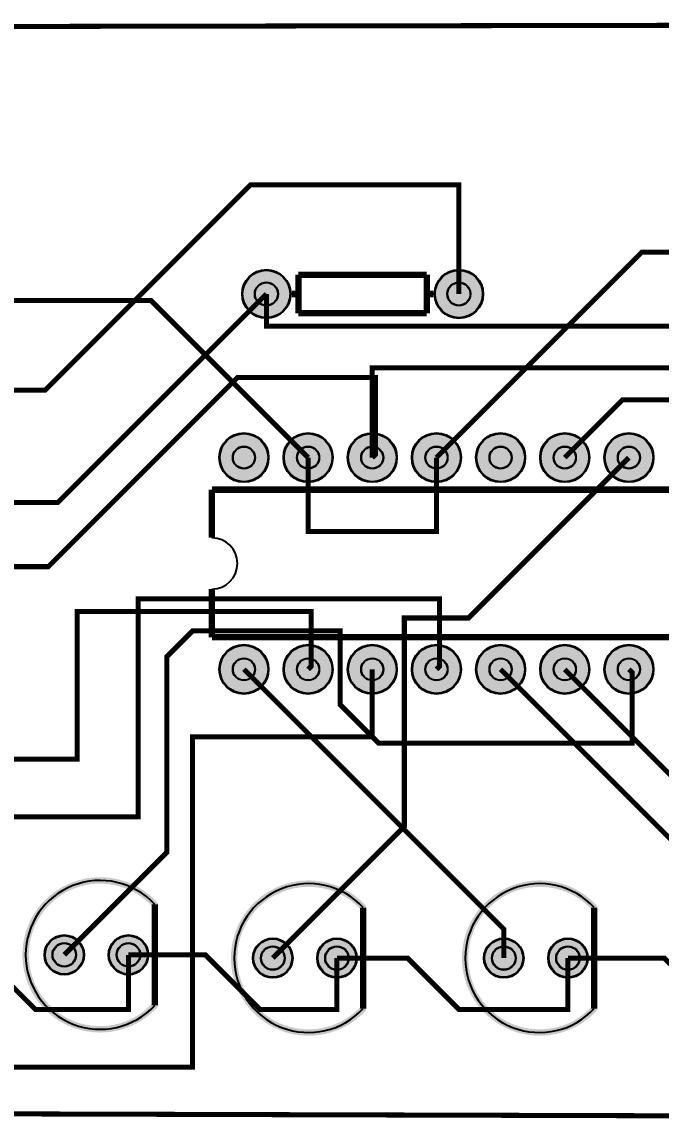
# Model space of a CAD drawing. Header units: millimetres. Extents: x 6.9 to 99.2, y 22.6 to 66.1.
# Drawn here: x 36.68 to 61.98, y 22.63 to 66.14 of the extents above; entities that cross this region are included whole.
import ezdxf

# ---------------------------------------------------------------- set-up
doc = ezdxf.new("R2010")
doc.units = ezdxf.units.MM
for name, color, linetype, true_color in [('BoardOutLine', 7, 'Continuous', 0xff00ff), ('BottomLayer', 7, 'Continuous', 0x0000ff), ('BottomSolderMaskLayer', 7, 'Continuous', 0xaa00ff), ('Document', 7, 'Continuous', 0xffffff), ('Multi-Layer', 7, 'Continuous', 0xc0c0c0), ('TopLayer', 7, 'Continuous', 0xff0000), ('TopSilkLayer', 7, 'Continuous', 0xffcc00), ('TopSolderMaskLayer', 7, 'Continuous', 0x800080)]:
    doc.layers.add(name, color=color, linetype=linetype, true_color=true_color)

msp = doc.modelspace()

# ---------------------------------------------------------------- hatches: boundary and pattern name
at = {"layer": 'BottomSolderMaskLayer'}
for points in [[(45.39, 55.372, 1), (47.32, 55.372, 1)], [(53.01, 55.372, 1), (54.94, 55.372, 1)], [(44.488, 48.895, 1), (46.444, 48.895, 1)], [(47.028, 48.895, 1), (48.984, 48.895, 1)], [(49.568, 48.895, 1), (51.524, 48.895, 1)], [(52.108, 48.895, 1), (54.064, 48.895, 1)], [(54.648, 48.895, 1), (56.604, 48.895, 1)], [(57.188, 48.895, 1), (59.144, 48.895, 1)], [(59.728, 48.895, 1), (61.684, 48.895, 1)], [(44.488, 40.513, 1), (46.444, 40.513, 1)], [(47.028, 40.513, 1), (48.984, 40.513, 1)], [(49.568, 40.513, 1), (51.524, 40.513, 1)], [(52.108, 40.513, 1), (54.064, 40.513, 1)], [(54.648, 40.513, 1), (56.604, 40.513, 1)], [(57.188, 40.513, 1), (59.144, 40.513, 1)], [(59.728, 40.513, 1), (61.684, 40.513, 1)], [(37.567, 29.21, 1), (39.141, 29.21, 1)], [(40.107, 29.21, 1), (41.681, 29.21, 1)], [(45.822, 29.083, 1), (47.396, 29.083, 1)], [(48.362, 29.083, 1), (49.936, 29.083, 1)], [(54.966, 29.083, 1), (56.54, 29.083, 1)], [(57.506, 29.083, 1), (59.08, 29.083, 1)]]:
    msp.add_hatch(color=256, dxfattribs=at).paths.add_polyline_path(points)
at = {"layer": 'Document'}
for points in [[(41.842, 31.123), (41.79, 31.178), (41.736, 31.232), (41.681, 31.284), (41.624, 31.334), (41.566, 31.384), (41.507, 31.431), (41.447, 31.477), (41.385, 31.521), (41.322, 31.564), (41.258, 31.605), (41.193, 31.644), (41.127, 31.681), (41.06, 31.717), (40.992, 31.751), (40.924, 31.783), (40.854, 31.813), (40.783, 31.841), (40.712, 31.867), (40.64, 31.892), (40.568, 31.914), (40.495, 31.935), (40.421, 31.953), (40.347, 31.97), (40.273, 31.984), (40.198, 31.997), (40.123, 32.007), (40.047, 32.016), (39.971, 32.022), (39.896, 32.026), (39.82, 32.029), (39.744, 32.029), (39.668, 32.027), (39.592, 32.024), (39.517, 32.018), (39.441, 32.01), (39.366, 32), (39.291, 31.988), (39.216, 31.974), (39.142, 31.958), (39.068, 31.94), (38.995, 31.92), (38.922, 31.899), (38.85, 31.875), (38.779, 31.849), (38.708, 31.821), (38.638, 31.792), (38.569, 31.76), (38.501, 31.727), (38.434, 31.692), (38.367, 31.655), (38.302, 31.617), (38.238, 31.576), (38.175, 31.534), (38.113, 31.49), (38.052, 31.445), (37.992, 31.398), (37.934, 31.349), (37.877, 31.299), (37.822, 31.247), (37.768, 31.194), (37.715, 31.139), (37.664, 31.083), (37.614, 31.026), (37.566, 30.967), (37.519, 30.907), (37.475, 30.846), (37.431, 30.784), (37.39, 30.72), (37.35, 30.655), (37.312, 30.59), (37.276, 30.523), (37.241, 30.455), (37.209, 30.387), (37.178, 30.317), (37.149, 30.247), (37.122, 30.176), (37.097, 30.105), (37.074, 30.032), (37.053, 29.959), (37.034, 29.886), (37.016, 29.812), (37.001, 29.738), (36.988, 29.663), (36.977, 29.588), (36.968, 29.513), (36.96, 29.437), (36.955, 29.361), (36.952, 29.285), (36.951, 29.21), (36.952, 29.134), (36.955, 29.058), (36.961, 28.982), (36.968, 28.907), (36.977, 28.831), (36.988, 28.756), (37.001, 28.681), (37.016, 28.607), (37.034, 28.533), (37.053, 28.46), (37.074, 28.387), (37.097, 28.315), (37.122, 28.243), (37.149, 28.172), (37.178, 28.102), (37.209, 28.032), (37.242, 27.964), (37.276, 27.896), (37.312, 27.83), (37.35, 27.764), (37.39, 27.699), (37.432, 27.636), (37.475, 27.573), (37.52, 27.512), (37.566, 27.452), (37.614, 27.393), (37.664, 27.336), (37.715, 27.28), (37.768, 27.225), (37.822, 27.172), (37.878, 27.121), (37.935, 27.07), (37.993, 27.022), (38.052, 26.975), (38.113, 26.929), (38.175, 26.885), (38.238, 26.843), (38.303, 26.803), (38.368, 26.764), (38.434, 26.727), (38.502, 26.692), (38.57, 26.659), (38.639, 26.628), (38.709, 26.598), (38.779, 26.57), (38.851, 26.545), (38.923, 26.521), (38.996, 26.499), (39.069, 26.479), (39.143, 26.461), (39.217, 26.445), (39.291, 26.431), (39.366, 26.42), (39.442, 26.41), (39.517, 26.402), (39.593, 26.396), (39.669, 26.392), (39.744, 26.391), (39.82, 26.391), (39.896, 26.393), (39.972, 26.398), (40.048, 26.404), (40.123, 26.413), (40.198, 26.423), (40.273, 26.436), (40.348, 26.45), (40.422, 26.467), (40.495, 26.485), (40.568, 26.506), (40.641, 26.528), (40.713, 26.552), (40.784, 26.579), (40.854, 26.607), (40.924, 26.637), (40.993, 26.669), (41.061, 26.703), (41.128, 26.739), (41.194, 26.776), (41.259, 26.815), (41.323, 26.856), (41.386, 26.899), (41.447, 26.943), (41.508, 26.989), (41.567, 27.037), (41.625, 27.086), (41.681, 27.136), (41.736, 27.189), (41.79, 27.242), (41.842, 27.297), (41.854, 27.309), (41.868, 27.318), (41.882, 27.326), (41.898, 27.332), (41.914, 27.336), (41.93, 27.338), (41.947, 27.338), (41.963, 27.335), (41.979, 27.33), (41.995, 27.324), (42.009, 27.315), (42.022, 27.304), (42.033, 27.292), (42.043, 27.279), (42.051, 27.264), (42.057, 27.249), (42.061, 27.233), (42.062, 27.216), (42.062, 27.2), (42.059, 27.183), (42.055, 27.167), (42.048, 27.152), (42.039, 27.138), (42.029, 27.125), (41.974, 27.067), (41.918, 27.011), (41.861, 26.957), (41.802, 26.904), (41.742, 26.852), (41.681, 26.802), (41.618, 26.754), (41.554, 26.707), (41.489, 26.662), (41.423, 26.618), (41.356, 26.577), (41.287, 26.537), (41.218, 26.499), (41.148, 26.462), (41.076, 26.428), (41.004, 26.395), (40.931, 26.364), (40.858, 26.335), (40.783, 26.308), (40.708, 26.283), (40.633, 26.26), (40.556, 26.239), (40.479, 26.219), (40.402, 26.202), (40.325, 26.187), (40.246, 26.173), (40.168, 26.162), (40.089, 26.153), (40.011, 26.146), (39.932, 26.141), (39.852, 26.138), (39.773, 26.136), (39.694, 26.137), (39.615, 26.14), (39.536, 26.145), (39.457, 26.152), (39.378, 26.162), (39.3, 26.173), (39.222, 26.186), (39.144, 26.201), (39.067, 26.218), (38.99, 26.237), (38.914, 26.258), (38.838, 26.281), (38.763, 26.306), (38.689, 26.333), (38.615, 26.362), (38.542, 26.393), (38.47, 26.425), (38.398, 26.46), (38.328, 26.496), (38.259, 26.534), (38.19, 26.574), (38.123, 26.616), (38.056, 26.659), (37.991, 26.704), (37.927, 26.751), (37.865, 26.799), (37.803, 26.849), (37.743, 26.9), (37.684, 26.953), (37.627, 27.008), (37.571, 27.064), (37.516, 27.121), (37.463, 27.18), (37.412, 27.24), (37.362, 27.301), (37.313, 27.364), (37.267, 27.428), (37.221, 27.493), (37.178, 27.559), (37.136, 27.627), (37.097, 27.695), (37.058, 27.765), (37.022, 27.835), (36.988, 27.906), (36.955, 27.978), (36.924, 28.051), (36.895, 28.125), (36.868, 28.199), (36.843, 28.274), (36.82, 28.35), (36.799, 28.426), (36.78, 28.503), (36.762, 28.581), (36.747, 28.658), (36.734, 28.736), (36.723, 28.815), (36.714, 28.893), (36.707, 28.972), (36.701, 29.051), (36.698, 29.13), (36.697, 29.21), (36.698, 29.289), (36.701, 29.368), (36.706, 29.447), (36.714, 29.526), (36.723, 29.604), (36.734, 29.683), (36.747, 29.761), (36.762, 29.838), (36.779, 29.916), (36.799, 29.993), (36.82, 30.069), (36.843, 30.145), (36.868, 30.22), (36.895, 30.294), (36.924, 30.368), (36.955, 30.441), (36.987, 30.513), (37.022, 30.584), (37.058, 30.655), (37.096, 30.724), (37.136, 30.792), (37.178, 30.86), (37.221, 30.926), (37.266, 30.991), (37.313, 31.055), (37.361, 31.118), (37.411, 31.179), (37.463, 31.239), (37.516, 31.298), (37.57, 31.355), (37.626, 31.411), (37.684, 31.466), (37.742, 31.519), (37.803, 31.57), (37.864, 31.62), (37.927, 31.669), (37.991, 31.715), (38.056, 31.76), (38.122, 31.804), (38.19, 31.845), (38.258, 31.885), (38.327, 31.923), (38.398, 31.96), (38.469, 31.994), (38.541, 32.027), (38.614, 32.057), (38.688, 32.086), (38.762, 32.113), (38.837, 32.138), (38.913, 32.161), (38.99, 32.182), (39.066, 32.201), (39.144, 32.219), (39.221, 32.234), (39.299, 32.247), (39.378, 32.258), (39.456, 32.267), (39.535, 32.274), (39.614, 32.279), (39.693, 32.282), (39.773, 32.283), (39.852, 32.282), (39.931, 32.279), (40.01, 32.274), (40.089, 32.267), (40.167, 32.258), (40.246, 32.246), (40.324, 32.233), (40.402, 32.218), (40.479, 32.201), (40.556, 32.181), (40.632, 32.16), (40.708, 32.137), (40.783, 32.112), (40.857, 32.085), (40.931, 32.056), (41.004, 32.025), (41.076, 31.992), (41.147, 31.958), (41.217, 31.921), (41.287, 31.883), (41.355, 31.843), (41.423, 31.802), (41.489, 31.758), (41.554, 31.713), (41.618, 31.666), (41.68, 31.618), (41.742, 31.568), (41.802, 31.516), (41.861, 31.463), (41.918, 31.409), (41.974, 31.353), (42.028, 31.295), (42.039, 31.282), (42.047, 31.268), (42.054, 31.253), (42.059, 31.237), (42.062, 31.221), (42.062, 31.204), (42.06, 31.188), (42.056, 31.171), (42.05, 31.156), (42.042, 31.141), (42.033, 31.128), (42.021, 31.116), (42.008, 31.105), (41.994, 31.097), (41.979, 31.09), (41.963, 31.085), (41.947, 31.083), (41.93, 31.082), (41.914, 31.084), (41.897, 31.088), (41.882, 31.094), (41.867, 31.102), (41.854, 31.111), (41.842, 31.123)], [(50.097, 30.996), (50.045, 31.051), (49.991, 31.105), (49.936, 31.157), (49.879, 31.207), (49.821, 31.257), (49.762, 31.304), (49.702, 31.35), (49.64, 31.394), (49.577, 31.437), (49.513, 31.478), (49.448, 31.517), (49.382, 31.554), (49.315, 31.59), (49.247, 31.624), (49.179, 31.656), (49.109, 31.686), (49.038, 31.714), (48.967, 31.74), (48.895, 31.765), (48.823, 31.787), (48.75, 31.808), (48.676, 31.826), (48.602, 31.843), (48.528, 31.857), (48.453, 31.87), (48.378, 31.88), (48.302, 31.889), (48.226, 31.895), (48.151, 31.899), (48.075, 31.902), (47.999, 31.902), (47.923, 31.9), (47.847, 31.897), (47.772, 31.891), (47.696, 31.883), (47.621, 31.873), (47.546, 31.861), (47.471, 31.847), (47.397, 31.831), (47.323, 31.813), (47.25, 31.793), (47.177, 31.772), (47.105, 31.748), (47.034, 31.722), (46.963, 31.694), (46.893, 31.665), (46.824, 31.633), (46.756, 31.6), (46.689, 31.565), (46.622, 31.528), (46.557, 31.49), (46.493, 31.449), (46.43, 31.407), (46.368, 31.363), (46.307, 31.318), (46.247, 31.271), (46.189, 31.222), (46.132, 31.172), (46.077, 31.12), (46.023, 31.067), (45.97, 31.012), (45.919, 30.956), (45.869, 30.899), (45.821, 30.84), (45.774, 30.78), (45.73, 30.719), (45.686, 30.657), (45.645, 30.593), (45.605, 30.528), (45.567, 30.463), (45.531, 30.396), (45.496, 30.328), (45.464, 30.26), (45.433, 30.19), (45.404, 30.12), (45.377, 30.049), (45.352, 29.978), (45.329, 29.905), (45.308, 29.832), (45.289, 29.759), (45.271, 29.685), (45.256, 29.611), (45.243, 29.536), (45.232, 29.461), (45.223, 29.386), (45.215, 29.31), (45.21, 29.234), (45.207, 29.158), (45.206, 29.083), (45.207, 29.007), (45.21, 28.931), (45.216, 28.855), (45.223, 28.78), (45.232, 28.704), (45.243, 28.629), (45.256, 28.554), (45.272, 28.48), (45.289, 28.406), (45.308, 28.333), (45.329, 28.26), (45.352, 28.188), (45.377, 28.116), (45.404, 28.045), (45.433, 27.975), (45.464, 27.905), (45.497, 27.837), (45.531, 27.769), (45.567, 27.703), (45.605, 27.637), (45.645, 27.572), (45.687, 27.509), (45.73, 27.446), (45.775, 27.385), (45.821, 27.325), (45.869, 27.266), (45.919, 27.209), (45.97, 27.153), (46.023, 27.098), (46.077, 27.045), (46.133, 26.994), (46.19, 26.943), (46.248, 26.895), (46.307, 26.848), (46.368, 26.802), (46.43, 26.758), (46.493, 26.716), (46.558, 26.676), (46.623, 26.637), (46.689, 26.6), (46.757, 26.565), (46.825, 26.532), (46.894, 26.501), (46.964, 26.471), (47.034, 26.443), (47.106, 26.418), (47.178, 26.394), (47.251, 26.372), (47.324, 26.352), (47.398, 26.334), (47.472, 26.318), (47.546, 26.304), (47.621, 26.293), (47.697, 26.283), (47.772, 26.275), (47.848, 26.269), (47.924, 26.265), (48, 26.264), (48.075, 26.264), (48.151, 26.266), (48.227, 26.271), (48.303, 26.277), (48.378, 26.286), (48.453, 26.296), (48.528, 26.309), (48.603, 26.323), (48.677, 26.34), (48.75, 26.358), (48.823, 26.379), (48.896, 26.401), (48.968, 26.425), (49.039, 26.452), (49.109, 26.48), (49.179, 26.51), (49.248, 26.542), (49.316, 26.576), (49.383, 26.612), (49.449, 26.649), (49.514, 26.688), (49.578, 26.729), (49.641, 26.772), (49.702, 26.816), (49.763, 26.862), (49.822, 26.91), (49.88, 26.959), (49.936, 27.009), (49.991, 27.062), (50.045, 27.115), (50.097, 27.17), (50.109, 27.182), (50.123, 27.191), (50.137, 27.199), (50.153, 27.205), (50.169, 27.209), (50.185, 27.211), (50.202, 27.211), (50.218, 27.208), (50.234, 27.203), (50.25, 27.197), (50.264, 27.188), (50.277, 27.177), (50.288, 27.165), (50.298, 27.152), (50.306, 27.137), (50.312, 27.122), (50.316, 27.106), (50.317, 27.089), (50.317, 27.073), (50.314, 27.056), (50.31, 27.04), (50.303, 27.025), (50.294, 27.011), (50.284, 26.998), (50.229, 26.94), (50.173, 26.884), (50.116, 26.83), (50.057, 26.777), (49.997, 26.725), (49.936, 26.675), (49.873, 26.627), (49.809, 26.58), (49.744, 26.535), (49.678, 26.491), (49.611, 26.45), (49.542, 26.41), (49.473, 26.372), (49.403, 26.335), (49.332, 26.301), (49.259, 26.268), (49.186, 26.237), (49.113, 26.208), (49.038, 26.181), (48.963, 26.156), (48.888, 26.133), (48.811, 26.112), (48.734, 26.092), (48.657, 26.075), (48.58, 26.06), (48.501, 26.046), (48.423, 26.035), (48.344, 26.026), (48.266, 26.019), (48.187, 26.014), (48.107, 26.011), (48.028, 26.009), (47.949, 26.01), (47.87, 26.013), (47.791, 26.018), (47.712, 26.025), (47.633, 26.035), (47.555, 26.046), (47.477, 26.059), (47.399, 26.074), (47.322, 26.091), (47.245, 26.11), (47.169, 26.131), (47.093, 26.154), (47.018, 26.179), (46.944, 26.206), (46.87, 26.235), (46.797, 26.266), (46.725, 26.298), (46.653, 26.333), (46.583, 26.369), (46.514, 26.407), (46.445, 26.447), (46.378, 26.489), (46.311, 26.532), (46.246, 26.577), (46.182, 26.624), (46.12, 26.672), (46.058, 26.722), (45.998, 26.773), (45.939, 26.826), (45.882, 26.881), (45.826, 26.937), (45.771, 26.994), (45.718, 27.053), (45.667, 27.113), (45.617, 27.174), (45.568, 27.237), (45.522, 27.301), (45.476, 27.366), (45.433, 27.432), (45.391, 27.5), (45.352, 27.568), (45.313, 27.638), (45.277, 27.708), (45.243, 27.779), (45.21, 27.851), (45.179, 27.924), (45.15, 27.998), (45.123, 28.072), (45.098, 28.147), (45.075, 28.223), (45.054, 28.299), (45.035, 28.376), (45.017, 28.454), (45.002, 28.531), (44.989, 28.609), (44.978, 28.688), (44.969, 28.766), (44.962, 28.845), (44.956, 28.924), (44.953, 29.003), (44.952, 29.083), (44.953, 29.162), (44.956, 29.241), (44.961, 29.32), (44.969, 29.399), (44.978, 29.477), (44.989, 29.556), (45.002, 29.634), (45.017, 29.711), (45.035, 29.789), (45.054, 29.866), (45.075, 29.942), (45.098, 30.018), (45.123, 30.093), (45.15, 30.167), (45.179, 30.241), (45.21, 30.314), (45.242, 30.386), (45.277, 30.457), (45.313, 30.528), (45.351, 30.597), (45.391, 30.665), (45.433, 30.733), (45.476, 30.799), (45.521, 30.864), (45.568, 30.928), (45.616, 30.991), (45.666, 31.052), (45.718, 31.112), (45.771, 31.171), (45.825, 31.228), (45.881, 31.284), (45.939, 31.339), (45.998, 31.392), (46.058, 31.443), (46.119, 31.493), (46.182, 31.542), (46.246, 31.588), (46.311, 31.633), (46.377, 31.677), (46.445, 31.718), (46.513, 31.758), (46.582, 31.796), (46.653, 31.833), (46.724, 31.867), (46.796, 31.9), (46.869, 31.93), (46.943, 31.959), (47.017, 31.986), (47.092, 32.011), (47.168, 32.034), (47.245, 32.055), (47.321, 32.074), (47.399, 32.092), (47.476, 32.107), (47.554, 32.12), (47.633, 32.131), (47.712, 32.14), (47.79, 32.147), (47.869, 32.152), (47.949, 32.155), (48.028, 32.156), (48.107, 32.155), (48.186, 32.152), (48.265, 32.147), (48.344, 32.14), (48.422, 32.131), (48.501, 32.119), (48.579, 32.106), (48.657, 32.091), (48.734, 32.074), (48.811, 32.054), (48.887, 32.033), (48.963, 32.01), (49.038, 31.985), (49.112, 31.958), (49.186, 31.929), (49.259, 31.898), (49.331, 31.865), (49.402, 31.831), (49.473, 31.794), (49.542, 31.756), (49.61, 31.716), (49.678, 31.675), (49.744, 31.631), (49.809, 31.586), (49.873, 31.539), (49.935, 31.491), (49.997, 31.441), (50.057, 31.389), (50.116, 31.336), (50.173, 31.282), (50.229, 31.226), (50.283, 31.168), (50.294, 31.155), (50.303, 31.141), (50.309, 31.126), (50.314, 31.11), (50.317, 31.094), (50.317, 31.077), (50.315, 31.061), (50.311, 31.044), (50.305, 31.029), (50.297, 31.014), (50.288, 31.001), (50.276, 30.989), (50.263, 30.978), (50.249, 30.97), (50.234, 30.963), (50.218, 30.958), (50.202, 30.956), (50.185, 30.955), (50.169, 30.957), (50.152, 30.961), (50.137, 30.967), (50.122, 30.975), (50.109, 30.984), (50.097, 30.996)], [(59.241, 30.996), (59.189, 31.051), (59.135, 31.105), (59.08, 31.157), (59.023, 31.207), (58.965, 31.257), (58.906, 31.304), (58.846, 31.35), (58.784, 31.394), (58.721, 31.437), (58.657, 31.478), (58.592, 31.517), (58.526, 31.554), (58.459, 31.59), (58.391, 31.624), (58.323, 31.656), (58.253, 31.686), (58.182, 31.714), (58.111, 31.74), (58.039, 31.765), (57.967, 31.787), (57.894, 31.808), (57.82, 31.826), (57.746, 31.843), (57.672, 31.857), (57.597, 31.87), (57.522, 31.88), (57.446, 31.889), (57.371, 31.895), (57.295, 31.899), (57.219, 31.902), (57.143, 31.902), (57.067, 31.9), (56.991, 31.897), (56.916, 31.891), (56.84, 31.883), (56.765, 31.873), (56.69, 31.861), (56.615, 31.847), (56.541, 31.831), (56.467, 31.813), (56.394, 31.793), (56.321, 31.772), (56.249, 31.748), (56.178, 31.722), (56.107, 31.694), (56.037, 31.665), (55.968, 31.633), (55.9, 31.6), (55.833, 31.565), (55.766, 31.528), (55.701, 31.49), (55.637, 31.449), (55.574, 31.407), (55.512, 31.363), (55.451, 31.318), (55.391, 31.271), (55.333, 31.222), (55.276, 31.172), (55.221, 31.12), (55.167, 31.067), (55.114, 31.012), (55.063, 30.956), (55.013, 30.899), (54.965, 30.84), (54.918, 30.78), (54.874, 30.719), (54.83, 30.657), (54.789, 30.593), (54.749, 30.528), (54.711, 30.463), (54.675, 30.396), (54.64, 30.328), (54.608, 30.26), (54.577, 30.19), (54.548, 30.12), (54.521, 30.049), (54.496, 29.978), (54.473, 29.905), (54.452, 29.832), (54.433, 29.759), (54.415, 29.685), (54.4, 29.611), (54.387, 29.536), (54.376, 29.461), (54.367, 29.386), (54.36, 29.31), (54.354, 29.234), (54.351, 29.158), (54.35, 29.083), (54.351, 29.007), (54.354, 28.931), (54.36, 28.855), (54.367, 28.78), (54.376, 28.704), (54.387, 28.629), (54.4, 28.554), (54.416, 28.48), (54.433, 28.406), (54.452, 28.333), (54.473, 28.26), (54.496, 28.188), (54.521, 28.116), (54.548, 28.045), (54.577, 27.975), (54.608, 27.905), (54.641, 27.837), (54.675, 27.769), (54.711, 27.703), (54.749, 27.637), (54.789, 27.572), (54.831, 27.509), (54.874, 27.446), (54.919, 27.385), (54.965, 27.325), (55.013, 27.266), (55.063, 27.209), (55.114, 27.153), (55.167, 27.098), (55.221, 27.045), (55.277, 26.994), (55.334, 26.943), (55.392, 26.895), (55.451, 26.848), (55.512, 26.802), (55.574, 26.758), (55.637, 26.716), (55.702, 26.676), (55.767, 26.637), (55.833, 26.6), (55.901, 26.565), (55.969, 26.532), (56.038, 26.501), (56.108, 26.471), (56.178, 26.443), (56.25, 26.418), (56.322, 26.394), (56.395, 26.372), (56.468, 26.352), (56.542, 26.334), (56.616, 26.318), (56.69, 26.304), (56.765, 26.293), (56.841, 26.283), (56.916, 26.275), (56.992, 26.269), (57.068, 26.265), (57.144, 26.264), (57.219, 26.264), (57.295, 26.266), (57.371, 26.271), (57.447, 26.277), (57.522, 26.286), (57.597, 26.296), (57.672, 26.309), (57.747, 26.323), (57.821, 26.34), (57.894, 26.358), (57.967, 26.379), (58.04, 26.401), (58.112, 26.425), (58.183, 26.452), (58.253, 26.48), (58.323, 26.51), (58.392, 26.542), (58.46, 26.576), (58.527, 26.612), (58.593, 26.649), (58.658, 26.688), (58.722, 26.729), (58.785, 26.772), (58.846, 26.816), (58.907, 26.862), (58.966, 26.91), (59.024, 26.959), (59.08, 27.009), (59.135, 27.062), (59.189, 27.115), (59.241, 27.17), (59.253, 27.182), (59.267, 27.191), (59.281, 27.199), (59.297, 27.205), (59.313, 27.209), (59.329, 27.211), (59.346, 27.211), (59.362, 27.208), (59.378, 27.203), (59.394, 27.197), (59.408, 27.188), (59.421, 27.177), (59.432, 27.165), (59.442, 27.152), (59.45, 27.137), (59.456, 27.122), (59.46, 27.106), (59.461, 27.089), (59.461, 27.073), (59.458, 27.056), (59.454, 27.04), (59.447, 27.025), (59.438, 27.011), (59.428, 26.998), (59.373, 26.94), (59.317, 26.884), (59.26, 26.83), (59.201, 26.777), (59.141, 26.725), (59.08, 26.675), (59.017, 26.627), (58.953, 26.58), (58.888, 26.535), (58.822, 26.491), (58.755, 26.45), (58.686, 26.41), (58.617, 26.372), (58.547, 26.335), (58.476, 26.301), (58.403, 26.268), (58.33, 26.237), (58.257, 26.208), (58.182, 26.181), (58.107, 26.156), (58.032, 26.133), (57.955, 26.112), (57.879, 26.092), (57.801, 26.075), (57.724, 26.06), (57.645, 26.046), (57.567, 26.035), (57.488, 26.026), (57.41, 26.019), (57.331, 26.014), (57.252, 26.011), (57.172, 26.009), (57.093, 26.01), (57.014, 26.013), (56.935, 26.018), (56.856, 26.025), (56.778, 26.035), (56.699, 26.046), (56.621, 26.059), (56.543, 26.074), (56.466, 26.091), (56.389, 26.11), (56.313, 26.131), (56.237, 26.154), (56.162, 26.179), (56.088, 26.206), (56.014, 26.235), (55.941, 26.266), (55.869, 26.298), (55.797, 26.333), (55.727, 26.369), (55.658, 26.407), (55.589, 26.447), (55.522, 26.489), (55.455, 26.532), (55.39, 26.577), (55.326, 26.624), (55.264, 26.672), (55.202, 26.722), (55.142, 26.773), (55.083, 26.826), (55.026, 26.881), (54.97, 26.937), (54.915, 26.994), (54.862, 27.053), (54.811, 27.113), (54.761, 27.174), (54.712, 27.237), (54.666, 27.301), (54.62, 27.366), (54.577, 27.432), (54.535, 27.5), (54.496, 27.568), (54.457, 27.638), (54.421, 27.708), (54.387, 27.779), (54.354, 27.851), (54.323, 27.924), (54.294, 27.998), (54.267, 28.072), (54.242, 28.147), (54.219, 28.223), (54.198, 28.299), (54.179, 28.376), (54.161, 28.454), (54.146, 28.531), (54.133, 28.609), (54.122, 28.688), (54.113, 28.766), (54.106, 28.845), (54.1, 28.924), (54.097, 29.003), (54.096, 29.083), (54.097, 29.162), (54.1, 29.241), (54.106, 29.32), (54.113, 29.399), (54.122, 29.477), (54.133, 29.556), (54.146, 29.634), (54.161, 29.711), (54.179, 29.789), (54.198, 29.866), (54.219, 29.942), (54.242, 30.018), (54.267, 30.093), (54.294, 30.167), (54.323, 30.241), (54.354, 30.314), (54.386, 30.386), (54.421, 30.457), (54.457, 30.528), (54.495, 30.597), (54.535, 30.665), (54.577, 30.733), (54.62, 30.799), (54.665, 30.864), (54.712, 30.928), (54.76, 30.991), (54.81, 31.052), (54.862, 31.112), (54.915, 31.171), (54.969, 31.228), (55.025, 31.284), (55.083, 31.339), (55.142, 31.392), (55.202, 31.443), (55.263, 31.493), (55.326, 31.542), (55.39, 31.588), (55.455, 31.633), (55.521, 31.677), (55.589, 31.718), (55.657, 31.758), (55.726, 31.796), (55.797, 31.833), (55.868, 31.867), (55.94, 31.9), (56.013, 31.93), (56.087, 31.959), (56.161, 31.986), (56.237, 32.011), (56.312, 32.034), (56.389, 32.055), (56.465, 32.074), (56.543, 32.092), (56.62, 32.107), (56.698, 32.12), (56.777, 32.131), (56.856, 32.14), (56.934, 32.147), (57.013, 32.152), (57.093, 32.155), (57.172, 32.156), (57.251, 32.155), (57.33, 32.152), (57.409, 32.147), (57.488, 32.14), (57.566, 32.131), (57.645, 32.119), (57.723, 32.106), (57.801, 32.091), (57.878, 32.074), (57.955, 32.054), (58.031, 32.033), (58.107, 32.01), (58.182, 31.985), (58.256, 31.958), (58.33, 31.929), (58.403, 31.898), (58.475, 31.865), (58.546, 31.831), (58.617, 31.794), (58.686, 31.756), (58.754, 31.716), (58.822, 31.675), (58.888, 31.631), (58.953, 31.586), (59.017, 31.539), (59.079, 31.491), (59.141, 31.441), (59.201, 31.389), (59.26, 31.336), (59.317, 31.282), (59.373, 31.226), (59.427, 31.168), (59.438, 31.155), (59.447, 31.141), (59.453, 31.126), (59.458, 31.11), (59.461, 31.094), (59.461, 31.077), (59.459, 31.061), (59.455, 31.044), (59.449, 31.029), (59.442, 31.014), (59.432, 31.001), (59.42, 30.989), (59.407, 30.978), (59.393, 30.97), (59.378, 30.963), (59.362, 30.958), (59.346, 30.956), (59.329, 30.955), (59.313, 30.957), (59.296, 30.961), (59.281, 30.967), (59.266, 30.975), (59.253, 30.984), (59.241, 30.996)], [(42.062, 31.209), (42.062, 27.21), (42.061, 27.193), (42.058, 27.177), (42.052, 27.161), (42.045, 27.147), (42.036, 27.133), (42.025, 27.12), (42.012, 27.109), (41.999, 27.1), (41.984, 27.093), (41.968, 27.087), (41.952, 27.084), (41.935, 27.083), (41.919, 27.084), (41.902, 27.087), (41.886, 27.093), (41.872, 27.1), (41.858, 27.109), (41.845, 27.12), (41.834, 27.133), (41.825, 27.147), (41.818, 27.161), (41.812, 27.177), (41.809, 27.193), (41.808, 27.21), (41.808, 31.209), (41.809, 31.226), (41.812, 31.242), (41.818, 31.258), (41.825, 31.273), (41.834, 31.286), (41.845, 31.299), (41.858, 31.31), (41.872, 31.319), (41.886, 31.326), (41.902, 31.332), (41.919, 31.335), (41.935, 31.336), (41.952, 31.335), (41.968, 31.332), (41.984, 31.326), (41.999, 31.319), (42.012, 31.31), (42.025, 31.299), (42.036, 31.286), (42.045, 31.273), (42.052, 31.258), (42.058, 31.242), (42.061, 31.226), (42.062, 31.209)], [(50.317, 31.082), (50.317, 27.083), (50.316, 27.066), (50.313, 27.05), (50.307, 27.034), (50.3, 27.02), (50.291, 27.006), (50.28, 26.993), (50.267, 26.982), (50.254, 26.973), (50.239, 26.966), (50.223, 26.96), (50.207, 26.957), (50.19, 26.956), (50.174, 26.957), (50.157, 26.96), (50.141, 26.966), (50.127, 26.973), (50.113, 26.982), (50.1, 26.993), (50.089, 27.006), (50.08, 27.02), (50.073, 27.034), (50.067, 27.05), (50.064, 27.066), (50.063, 27.083), (50.063, 31.082), (50.064, 31.099), (50.067, 31.115), (50.073, 31.131), (50.08, 31.146), (50.089, 31.159), (50.1, 31.172), (50.113, 31.183), (50.127, 31.192), (50.141, 31.199), (50.157, 31.205), (50.174, 31.208), (50.19, 31.209), (50.207, 31.208), (50.223, 31.205), (50.239, 31.199), (50.254, 31.192), (50.267, 31.183), (50.28, 31.172), (50.291, 31.159), (50.3, 31.146), (50.307, 31.131), (50.313, 31.115), (50.316, 31.099), (50.317, 31.082)], [(59.461, 31.082), (59.461, 27.083), (59.46, 27.066), (59.457, 27.05), (59.451, 27.034), (59.444, 27.02), (59.435, 27.006), (59.424, 26.993), (59.411, 26.982), (59.398, 26.973), (59.383, 26.966), (59.367, 26.96), (59.351, 26.957), (59.334, 26.956), (59.318, 26.957), (59.301, 26.96), (59.286, 26.966), (59.271, 26.973), (59.257, 26.982), (59.244, 26.993), (59.233, 27.006), (59.224, 27.02), (59.217, 27.034), (59.211, 27.05), (59.208, 27.066), (59.207, 27.083), (59.207, 31.082), (59.208, 31.099), (59.211, 31.115), (59.217, 31.131), (59.224, 31.146), (59.233, 31.159), (59.244, 31.172), (59.257, 31.183), (59.271, 31.192), (59.286, 31.199), (59.301, 31.205), (59.318, 31.208), (59.334, 31.209), (59.351, 31.208), (59.367, 31.205), (59.383, 31.199), (59.398, 31.192), (59.411, 31.183), (59.424, 31.172), (59.435, 31.159), (59.444, 31.146), (59.451, 31.131), (59.457, 31.115), (59.46, 31.099), (59.461, 31.082)]]:
    msp.add_hatch(color=256, dxfattribs=at).paths.add_polyline_path(points)
at = {"layer": 'Multi-Layer'}
for points in [[(45.415, 55.372, 1), (47.295, 55.372, 1)], [(53.035, 55.372, 1), (54.915, 55.372, 1)], [(44.514, 48.895, 1), (46.419, 48.895, 1)], [(47.054, 48.895, 1), (48.959, 48.895, 1)], [(49.594, 48.895, 1), (51.499, 48.895, 1)], [(52.134, 48.895, 1), (54.039, 48.895, 1)], [(54.674, 48.895, 1), (56.579, 48.895, 1)], [(57.214, 48.895, 1), (59.119, 48.895, 1)], [(59.754, 48.895, 1), (61.659, 48.895, 1)], [(44.514, 40.513, 1), (46.419, 40.513, 1)], [(47.054, 40.513, 1), (48.959, 40.513, 1)], [(49.594, 40.513, 1), (51.499, 40.513, 1)], [(52.134, 40.513, 1), (54.039, 40.513, 1)], [(54.674, 40.513, 1), (56.579, 40.513, 1)], [(57.214, 40.513, 1), (59.119, 40.513, 1)], [(59.754, 40.513, 1), (61.659, 40.513, 1)], [(37.592, 29.21, 1), (39.116, 29.21, 1)], [(40.132, 29.21, 1), (41.656, 29.21, 1)], [(45.847, 29.083, 1), (47.371, 29.083, 1)], [(48.387, 29.083, 1), (49.911, 29.083, 1)], [(54.991, 29.083, 1), (56.515, 29.083, 1)], [(57.531, 29.083, 1), (59.055, 29.083, 1)]]:
    msp.add_hatch(color=256, dxfattribs=at).paths.add_polyline_path(points)
at = {"layer": 'TopSolderMaskLayer'}
for points in [[(45.39, 55.372, 1), (47.32, 55.372, 1)], [(53.01, 55.372, 1), (54.94, 55.372, 1)], [(44.488, 48.895, 1), (46.444, 48.895, 1)], [(47.028, 48.895, 1), (48.984, 48.895, 1)], [(49.568, 48.895, 1), (51.524, 48.895, 1)], [(52.108, 48.895, 1), (54.064, 48.895, 1)], [(54.648, 48.895, 1), (56.604, 48.895, 1)], [(57.188, 48.895, 1), (59.144, 48.895, 1)], [(59.728, 48.895, 1), (61.684, 48.895, 1)], [(44.488, 40.513, 1), (46.444, 40.513, 1)], [(47.028, 40.513, 1), (48.984, 40.513, 1)], [(49.568, 40.513, 1), (51.524, 40.513, 1)], [(52.108, 40.513, 1), (54.064, 40.513, 1)], [(54.648, 40.513, 1), (56.604, 40.513, 1)], [(57.188, 40.513, 1), (59.144, 40.513, 1)], [(59.728, 40.513, 1), (61.684, 40.513, 1)], [(37.567, 29.21, 1), (39.141, 29.21, 1)], [(40.107, 29.21, 1), (41.681, 29.21, 1)], [(45.822, 29.083, 1), (47.396, 29.083, 1)], [(48.362, 29.083, 1), (49.936, 29.083, 1)], [(54.966, 29.083, 1), (56.54, 29.083, 1)], [(57.506, 29.083, 1), (59.08, 29.083, 1)]]:
    msp.add_hatch(color=256, dxfattribs=at).paths.add_polyline_path(points)

# ---------------------------------------------------------------- linework, layer by layer
at = {"layer": 'BoardOutLine', "const_width": 0.2}
for points in [[(99.06, 66.04), (99.06, 22.733), (7, 23), (6.985, 65.913)], [(6.985, 65.913), (81.534, 66.04), (99.06, 66.04)]]:
    msp.add_lwpolyline(points, dxfattribs=at)
at = {"layer": 'BottomLayer', "const_width": 0.2}
for points in [[(24.13, 42.037), (27.305, 45.212), (27.305, 51.562), (37.592, 51.562), (45.72, 59.69), (53.975, 59.69), (53.975, 55.372)], [(53.086, 48.895), (61.214, 57.023), (93.218, 57.023)], [(31.75, 47.117), (38.1, 47.117), (46.355, 55.372)], [(31.75, 44.577), (37.719, 44.577), (45.212, 52.07), (50.673, 52.07), (50.673, 49.022), (50.546, 48.895)], [(48.006, 48.895), (48.006, 45.974), (53.086, 45.974), (53.086, 48.895)], [(29.337, 29.21), (34.798, 34.671), (41.275, 34.671), (41.275, 43.307), (53.213, 43.307), (53.213, 40.64), (53.086, 40.513)], [(38.354, 29.21), (42.418, 33.274), (42.418, 41.021), (43.434, 42.037), (49.276, 42.037), (49.276, 39.116), (50.8, 37.592), (60.833, 37.592), (60.833, 40.386), (60.706, 40.513)], [(55.753, 29.083), (55.753, 30.226), (45.466, 40.513)], [(31.877, 29.21), (35.052, 29.21), (37.211, 27.051), (40.894, 27.051), (40.894, 29.21)], [(40.894, 29.21), (43.942, 29.21), (46.101, 27.051), (49.149, 27.051), (49.149, 29.083)], [(49.149, 29.083), (51.943, 29.083), (53.975, 27.051), (58.293, 27.051), (58.293, 29.083)], [(58.293, 29.083), (62.103, 29.083), (63.881, 27.305), (67.31, 27.305), (67.31, 29.083)]]:
    msp.add_lwpolyline(points, dxfattribs=at)
at = {"layer": 'BottomSolderMaskLayer'}
for centre, radius in [((46.355, 55.372), 0.965), ((53.975, 55.372), 0.965), ((46.355, 55.372), 0.462), ((53.975, 55.372), 0.462), ((45.466, 48.895), 0.978), ((48.006, 48.895), 0.978), ((50.546, 48.895), 0.978), ((53.086, 48.895), 0.978), ((55.626, 48.895), 0.978), ((58.166, 48.895), 0.978), ((60.706, 48.895), 0.978), ((45.466, 48.895), 0.443), ((48.006, 48.895), 0.443), ((50.546, 48.895), 0.443), ((53.086, 48.895), 0.443), ((55.626, 48.895), 0.443), ((58.166, 48.895), 0.443), ((60.706, 48.895), 0.443), ((45.466, 40.513), 0.978), ((48.006, 40.513), 0.978), ((50.546, 40.513), 0.978), ((53.086, 40.513), 0.978), ((55.626, 40.513), 0.978), ((58.166, 40.513), 0.978), ((60.706, 40.513), 0.978), ((45.466, 40.513), 0.443), ((48.006, 40.513), 0.443), ((50.546, 40.513), 0.443), ((53.086, 40.513), 0.443), ((55.626, 40.513), 0.443), ((58.166, 40.513), 0.443), ((60.706, 40.513), 0.443), ((38.354, 29.21), 0.787), ((38.354, 29.21), 0.472), ((40.894, 29.21), 0.787), ((40.894, 29.21), 0.472), ((46.609, 29.083), 0.787), ((49.149, 29.083), 0.787), ((55.753, 29.083), 0.787), ((58.293, 29.083), 0.787), ((46.609, 29.083), 0.472), ((49.149, 29.083), 0.472), ((55.753, 29.083), 0.472), ((58.293, 29.083), 0.472)]:
    msp.add_circle(centre, radius, dxfattribs=at)
at = {"layer": 'Multi-Layer'}
for centre, radius in [((46.355, 55.372), 0.94), ((53.975, 55.372), 0.94), ((46.355, 55.372), 0.45), ((53.975, 55.372), 0.45), ((45.466, 48.895), 0.953), ((48.006, 48.895), 0.953), ((50.546, 48.895), 0.953), ((53.086, 48.895), 0.953), ((55.626, 48.895), 0.953), ((58.166, 48.895), 0.953), ((60.706, 48.895), 0.953), ((45.466, 48.895), 0.432), ((48.006, 48.895), 0.432), ((50.546, 48.895), 0.432), ((53.086, 48.895), 0.432), ((55.626, 48.895), 0.432), ((58.166, 48.895), 0.432), ((60.706, 48.895), 0.432), ((45.466, 40.513), 0.953), ((48.006, 40.513), 0.953), ((50.546, 40.513), 0.953), ((53.086, 40.513), 0.953), ((55.626, 40.513), 0.953), ((58.166, 40.513), 0.953), ((60.706, 40.513), 0.953), ((45.466, 40.513), 0.432), ((48.006, 40.513), 0.432), ((50.546, 40.513), 0.432), ((53.086, 40.513), 0.432), ((55.626, 40.513), 0.432), ((58.166, 40.513), 0.432), ((60.706, 40.513), 0.432), ((38.354, 29.21), 0.762), ((38.354, 29.21), 0.457), ((40.894, 29.21), 0.762), ((40.894, 29.21), 0.457), ((46.609, 29.083), 0.762), ((49.149, 29.083), 0.762), ((55.753, 29.083), 0.762), ((58.293, 29.083), 0.762), ((46.609, 29.083), 0.457), ((49.149, 29.083), 0.457), ((55.753, 29.083), 0.457), ((58.293, 29.083), 0.457)]:
    msp.add_circle(centre, radius, dxfattribs=at)
at = {"layer": 'TopLayer', "const_width": 0.2}
for points in [[(95.758, 57.023), (92.837, 54.102), (46.355, 54.102), (46.355, 55.372)], [(35.163, 55.118), (41.783, 55.118), (48.006, 48.895)], [(95.885, 51.435), (94.869, 52.451), (50.546, 52.451), (50.546, 48.895)], [(58.166, 48.895), (60.452, 51.181), (92.329, 51.181), (92.329, 28.956)], [(60.706, 48.895), (54.356, 42.545), (51.816, 42.545), (51.816, 34.29), (46.609, 29.083)], [(20.828, 28.956), (28.829, 36.957), (38.862, 36.957), (38.862, 42.799), (48.133, 42.799), (48.133, 40.64), (48.006, 40.513)], [(11.938, 28.956), (16.129, 24.765), (43.434, 24.765), (43.434, 37.846), (50.546, 37.846), (50.546, 40.513)], [(64.77, 29.083), (64.77, 31.369), (55.626, 40.513)], [(73.914, 29.21), (69.469, 29.21), (58.166, 40.513)]]:
    msp.add_lwpolyline(points, dxfattribs=at)
at = {"layer": 'TopSilkLayer', "const_width": 0.254}
for points in [[(47.625, 56.134), (52.705, 56.134)], [(47.625, 55.372), (47.625, 56.134)], [(52.705, 56.134), (52.705, 55.372)], [(47.625, 55.372), (47.371, 55.372)], [(47.625, 54.61), (47.625, 55.372)], [(52.705, 55.372), (52.705, 54.61)], [(52.705, 55.372), (52.959, 55.372)], [(52.705, 54.61), (47.625, 54.61)], [(44.196, 47.625), (44.196, 45.72)], [(44.196, 47.625), (64.516, 47.625)], [(44.196, 41.783), (44.196, 43.688)], [(44.196, 41.783), (64.516, 41.783)], [(41.935, 31.209), (41.935, 27.21)], [(50.19, 31.082), (50.19, 27.083)], [(59.334, 31.082), (59.334, 27.083)]]:
    msp.add_lwpolyline(points, dxfattribs=at)
at = {"layer": 'TopSilkLayer'}
for centre, radius, start, end in [((44.196, 44.704), 1.016, 270, 90), ((39.771, 29.21), 2.946, 42.7287, 317.283), ((48.026, 29.083), 2.946, 42.7287, 317.283), ((57.17, 29.083), 2.946, 42.7287, 317.283)]:
    msp.add_arc(centre, radius, start, end, dxfattribs=at)
at = {"layer": 'TopSolderMaskLayer'}
for centre, radius in [((46.355, 55.372), 0.965), ((53.975, 55.372), 0.965), ((46.355, 55.372), 0.462), ((53.975, 55.372), 0.462), ((45.466, 48.895), 0.978), ((48.006, 48.895), 0.978), ((50.546, 48.895), 0.978), ((53.086, 48.895), 0.978), ((55.626, 48.895), 0.978), ((58.166, 48.895), 0.978), ((60.706, 48.895), 0.978), ((45.466, 48.895), 0.443), ((48.006, 48.895), 0.443), ((50.546, 48.895), 0.443), ((53.086, 48.895), 0.443), ((55.626, 48.895), 0.443), ((58.166, 48.895), 0.443), ((60.706, 48.895), 0.443), ((45.466, 40.513), 0.978), ((48.006, 40.513), 0.978), ((50.546, 40.513), 0.978), ((53.086, 40.513), 0.978), ((55.626, 40.513), 0.978), ((58.166, 40.513), 0.978), ((60.706, 40.513), 0.978), ((45.466, 40.513), 0.443), ((48.006, 40.513), 0.443), ((50.546, 40.513), 0.443), ((53.086, 40.513), 0.443), ((55.626, 40.513), 0.443), ((58.166, 40.513), 0.443), ((60.706, 40.513), 0.443), ((38.354, 29.21), 0.787), ((38.354, 29.21), 0.472), ((40.894, 29.21), 0.787), ((40.894, 29.21), 0.472), ((46.609, 29.083), 0.787), ((49.149, 29.083), 0.787), ((55.753, 29.083), 0.787), ((58.293, 29.083), 0.787), ((46.609, 29.083), 0.472), ((49.149, 29.083), 0.472), ((55.753, 29.083), 0.472), ((58.293, 29.083), 0.472)]:
    msp.add_circle(centre, radius, dxfattribs=at)

doc.saveas('drawing.dxf')
